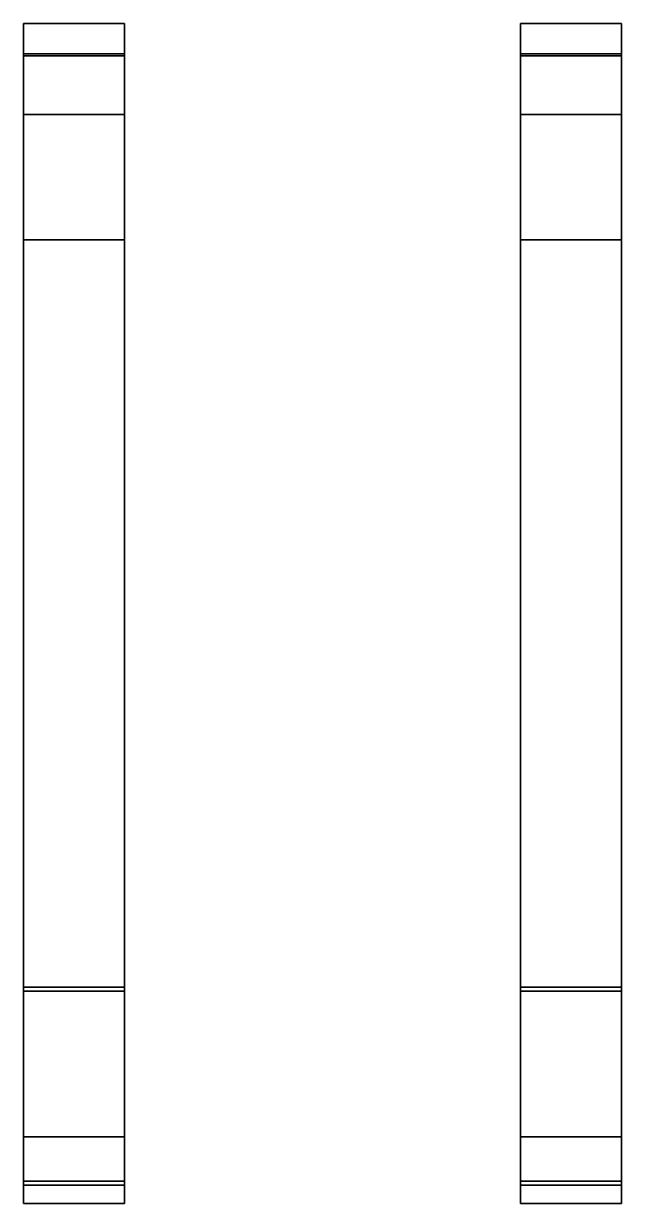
# Model space of a CAD drawing. Extents: x -1.48 to 1.48, y -2.9 to 2.94.
import ezdxf

# ---------------------------------------------------------------- set-up
doc = ezdxf.new("R2010")
doc.units = 0
doc.layers.add('TRACKS', color=6, linetype='CONTINUOUS')

msp = doc.modelspace()

# ---------------------------------------------------------------- linework, layer by layer
at = {"layer": 'TRACKS'}
for points in [[(-1.48, 2.78, 0.4), (-1.48, 2.94, 0.67), (-0.98, 2.94, 0.67), (-0.98, 2.78, 0.4)], [(-0.98, 2.78, 0.4), (-0.98, 2.94, 0.67), (-1.48, 2.94, 0.67), (-1.48, 2.78, 0.4)], [(-1.48, 2.94, 0.67), (-1.48, 2.79, 0.93), (-0.98, 2.79, 0.93), (-0.98, 2.94, 0.67)], [(-0.98, 2.94, 0.67), (-0.98, 2.79, 0.93), (-1.48, 2.79, 0.93), (-1.48, 2.94, 0.67)], [(0.98, 2.78, 0.4), (0.98, 2.94, 0.67), (1.48, 2.94, 0.67), (1.48, 2.78, 0.4)], [(1.48, 2.78, 0.4), (1.48, 2.94, 0.67), (0.98, 2.94, 0.67), (0.98, 2.78, 0.4)], [(0.98, 2.94, 0.67), (0.98, 2.79, 0.93), (1.48, 2.79, 0.93), (1.48, 2.94, 0.67)], [(1.48, 2.94, 0.67), (1.48, 2.79, 0.93), (0.98, 2.79, 0.93), (0.98, 2.94, 0.67)], [(-0.98, 2.79, 0.93), (-0.98, 2.49, 0.93), (-1.48, 2.49, 0.93), (-1.48, 2.79, 0.93)], [(-1.48, 2.79, 0.93), (-1.48, 2.49, 0.93), (-0.98, 2.49, 0.93), (-0.98, 2.79, 0.93)], [(-1.48, 1.87), (-1.48, 2.78, 0.4), (-0.98, 2.78, 0.4), (-0.98, 1.87)], [(-0.98, 1.87), (-0.98, 2.78, 0.4), (-1.48, 2.78, 0.4), (-1.48, 1.87)], [(1.48, 2.79, 0.93), (1.48, 2.49, 0.93), (0.98, 2.49, 0.93), (0.98, 2.79, 0.93)], [(0.98, 2.79, 0.93), (0.98, 2.49, 0.93), (1.48, 2.49, 0.93), (1.48, 2.79, 0.93)], [(0.98, 1.87), (0.98, 2.78, 0.4), (1.48, 2.78, 0.4), (1.48, 1.87)], [(1.48, 1.87), (1.48, 2.78, 0.4), (0.98, 2.78, 0.4), (0.98, 1.87)], [(-1.48, 2.49, 0.93), (-1.48, 1.87, 0.89), (-0.98, 1.87, 0.89), (-0.98, 2.49, 0.93)], [(-0.98, 2.49, 0.93), (-0.98, 1.87, 0.89), (-1.48, 1.87, 0.89), (-1.48, 2.49, 0.93)], [(1.48, 2.49, 0.93), (1.48, 1.87, 0.89), (0.98, 1.87, 0.89), (0.98, 2.49, 0.93)], [(0.98, 2.49, 0.93), (0.98, 1.87, 0.89), (1.48, 1.87, 0.89), (1.48, 2.49, 0.93)], [(-1.48, -1.85), (-1.48, 1.87), (-0.98, 1.87), (-0.98, -1.85)], [(-0.98, -1.85), (-0.98, 1.87), (-1.48, 1.87), (-1.48, -1.85)], [(-0.98, 1.87, 0.89), (-0.98, -1.83, 0.89), (-1.48, -1.83, 0.89), (-1.48, 1.87, 0.89)], [(-1.48, 1.87, 0.89), (-1.48, -1.83, 0.89), (-0.98, -1.83, 0.89), (-0.98, 1.87, 0.89)], [(0.98, -1.85), (0.98, 1.87), (1.48, 1.87), (1.48, -1.85)], [(1.48, -1.85), (1.48, 1.87), (0.98, 1.87), (0.98, -1.85)], [(0.98, 1.87, 0.89), (0.98, -1.83, 0.89), (1.48, -1.83, 0.89), (1.48, 1.87, 0.89)], [(1.48, 1.87, 0.89), (1.48, -1.83, 0.89), (0.98, -1.83, 0.89), (0.98, 1.87, 0.89)], [(-1.48, -1.83, 0.89), (-1.48, -2.57, 0.91), (-0.98, -2.57, 0.91), (-0.98, -1.83, 0.89)], [(-0.98, -1.83, 0.89), (-0.98, -2.57, 0.91), (-1.48, -2.57, 0.91), (-1.48, -1.83, 0.89)], [(-1.48, -2.79, 0.3), (-1.48, -1.85), (-0.98, -1.85), (-0.98, -2.79, 0.3)], [(-0.98, -2.79, 0.3), (-0.98, -1.85), (-1.48, -1.85), (-1.48, -2.79, 0.3)], [(0.98, -1.83, 0.89), (0.98, -2.57, 0.91), (1.48, -2.57, 0.91), (1.48, -1.83, 0.89)], [(1.48, -1.83, 0.89), (1.48, -2.57, 0.91), (0.98, -2.57, 0.91), (0.98, -1.83, 0.89)], [(1.48, -2.79, 0.3), (1.48, -1.85), (0.98, -1.85), (0.98, -2.79, 0.3)], [(0.98, -2.79, 0.3), (0.98, -1.85), (1.48, -1.85), (1.48, -2.79, 0.3)], [(-0.98, -2.57, 0.91), (-0.98, -2.81, 0.8), (-1.48, -2.81, 0.8), (-1.48, -2.57, 0.91)], [(-1.48, -2.57, 0.91), (-1.48, -2.81, 0.8), (-0.98, -2.81, 0.8), (-0.98, -2.57, 0.91)], [(0.98, -2.57, 0.91), (0.98, -2.81, 0.8), (1.48, -2.81, 0.8), (1.48, -2.57, 0.91)], [(1.48, -2.57, 0.91), (1.48, -2.81, 0.8), (0.98, -2.81, 0.8), (0.98, -2.57, 0.91)], [(-0.98, -2.9, 0.56), (-0.98, -2.79, 0.3), (-1.48, -2.79, 0.3), (-1.48, -2.9, 0.56)], [(-1.48, -2.9, 0.56), (-1.48, -2.79, 0.3), (-0.98, -2.79, 0.3), (-0.98, -2.9, 0.56)], [(1.48, -2.9, 0.56), (1.48, -2.79, 0.3), (0.98, -2.79, 0.3), (0.98, -2.9, 0.56)], [(0.98, -2.9, 0.56), (0.98, -2.79, 0.3), (1.48, -2.79, 0.3), (1.48, -2.9, 0.56)], [(-1.48, -2.81, 0.8), (-1.48, -2.9, 0.56), (-0.98, -2.9, 0.56), (-0.98, -2.81, 0.8)], [(-0.98, -2.81, 0.8), (-0.98, -2.9, 0.56), (-1.48, -2.9, 0.56), (-1.48, -2.81, 0.8)], [(1.48, -2.81, 0.8), (1.48, -2.9, 0.56), (0.98, -2.9, 0.56), (0.98, -2.81, 0.8)], [(0.98, -2.81, 0.8), (0.98, -2.9, 0.56), (1.48, -2.9, 0.56), (1.48, -2.81, 0.8)]]:
    msp.add_3dface(points, dxfattribs=at)

doc.saveas('drawing.dxf')
